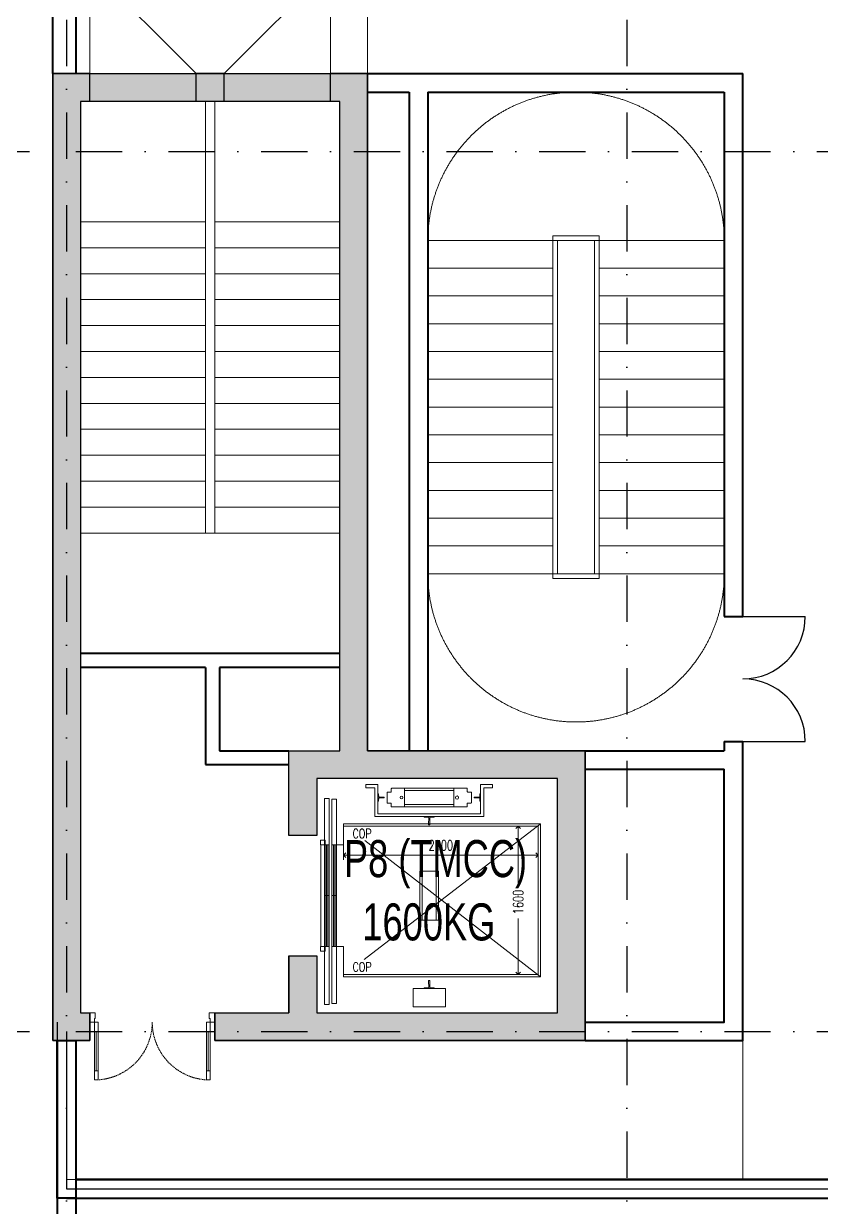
# Model space of a CAD drawing. Header units: millimetres. Extents: x -1534340 to 1713810, y -1348191 to 1114081.
# Drawn here: x 1549019 to 1557630, y -326452 to -313673 of the extents above; entities that cross this region are included whole.
import ezdxf
from ezdxf.enums import TextEntityAlignment as Align

# ---------------------------------------------------------------- set-up
doc = ezdxf.new("R2010")
doc.units = ezdxf.units.MM
doc.header["$LTSCALE"] = 100
doc.header["$PDMODE"] = 32
doc.header["$PDSIZE"] = 2.5
for name, pattern in [('DASHED2', [0.375, 0.25, -0.125]), ('xref.asix of  podium$0$xref.asix of  podium$0$DASHDOT', [1, 0.5, -0.25, 0, -0.25]), ('xref.asix of  podium$0$xref.asix of  podium$0$Xref_ST_MBDV Cot vach 30.7.2022$0$ACAD_ISO02W100', [15, 12, -3]), ('Xref_ST_MBDV Cot vach 30.7.2022$0$HIDDEN2', [0.1875, 0.125, -0.0625])]:
    doc.linetypes.add(name, pattern=pattern)
for name, color, linetype in [('A-CORE-OTLN', 2, 'Continuous'), ('A-GLAZ', 135, 'Continuous'), ('ccu12-Manh', 8, 'Continuous'), ('KT-Text', 7, 'Continuous'), ('xref.asix of  podium$0$xref.asix of  podium$0$KC2-DIM', 251, 'Continuous'), ('xref.asix of  podium$0$xref.asix of  podium$0$KT-Kich thuoc', 9, 'Continuous'), ('xref.asix of  podium$0$xref.asix of  podium$0$KT-Luoi truc South Tower', 8, 'xref.asix of  podium$0$xref.asix of  podium$0$DASHDOT'), ('xref.asix of  podium$0$xref.asix of  podium$0$KT-Net cot vach', 6, 'Continuous')]:
    doc.layers.add(name, color=color, linetype=linetype)
for name, color, linetype, lineweight in [('A-DOOR', 1, 'Continuous', 9), ('D-building block', 8, 'Continuous', 13), ('KT-Net cat', 1, 'Continuous', 40), ('KT-Net cua', 87, 'Continuous', 9), ('KT-Net thay', 7, 'Continuous', 15), ('TNG hungdh1', 3, 'Continuous', 13), ('xref.asix of  podium$0$xref.asix of  podium$0$Xref_ST_MBDV Cot vach 30.7.2022$0$KT-Noi that', 36, 'Continuous', 9)]:
    doc.layers.add(name, color=color, linetype=linetype, lineweight=lineweight)
doc.styles.add('xref.asix of  podium$0$xref.asix of  podium$0$Xref_ST_MBDV Cot vach 30.7.2022$0$ROMANS', font='ROMANS.SHX')
doc.styles.add('xref.asix of  podium$0$xref.asix of  podium$0$Xref_ST_MBDV Cot vach 30.7.2022$0$xref.N.Cot vach tang N2$0$DIM', font='vnsimli.shx', dxfattribs={"width": 0.7})
doc.styles.add('Xref_ST_MBDV Cot vach 30.7.2022$0$Arial', font='arial.ttf', dxfattribs={"width": 0.7})
doc.dimstyles.new('xref.asix of  podium$0$xref.asix of  podium$0$Xref_ST_MBDV Cot vach 30.7.2022$0$xref.N.Cot vach tang N2$0$CCU 1-100 A1', dxfattribs={"dimscale": 100, "dimtxt": 2.2, "dimasz": 1, "dimexe": 1, "dimexo": 0, "dimgap": 1, "dimtad": 1, "dimdec": 0, "dimdsep": 46, "dimtxsty": 'xref.asix of  podium$0$xref.asix of  podium$0$Xref_ST_MBDV Cot vach 30.7.2022$0$xref.N.Cot vach tang N2$0$DIM', "dimblk1": 'xref.asix of  podium$0$xref.asix of  podium$0$Xref_ST_MBDV Cot vach 30.7.2022$0$xref.N.Cot vach tang N2$0$_ARCHTICK', "dimblk2": 'xref.asix of  podium$0$xref.asix of  podium$0$Xref_ST_MBDV Cot vach 30.7.2022$0$xref.N.Cot vach tang N2$0$_ARCHTICK', "dimsah": 1, "dimcen": 0, "dimdle": 1, "dimclrd": 256, "dimclre": 256, "dimclrt": 31, "dimadec": 0, "dimazin": 0, "dimtfac": 1, "dimtdec": 0, "dimtix": 1, "dimtmove": 2, "dimatfit": 3, "dimldrblk": 'xref.asix of  podium$0$xref.asix of  podium$0$Xref_ST_MBDV Cot vach 30.7.2022$0$xref.N.Cot vach tang N2$0$_ARCHTICK', "dimfxl": 8, "dimtolj": 1, "dimarcsym": 0})

# ---------------------------------------------------------------- blocks, each defined once
blk = doc.blocks.new('xref.asix of  podium$0$xref.asix of  podium$0$MBCot-PN-flat-22')
at = {"layer": 'xref.asix of  podium$0$xref.asix of  podium$0$KT-Net cot vach'}
h = blk.add_hatch(dxfattribs=at)
h.set_pattern_fill('1BETONG2-BOP', color=250, scale=30, style=0, pattern_type=2)
h.set_pattern_definition([(49.99999999999999, (179476.667029066, -29085.68689000432), (215.178054780226, -18.82564049477853), [22.5, -247.5]), (355, (179476.667029066, -29085.68689000432), (-41.6254000839, 225.6576401100035), [18, -198]), (100.4514, (179494.598533066, -29087.25569200434), (173.5528145142065, 206.8318626182861), [19.122057, -210.3426336]), (46.18420000000001, (179476.667029066, -29025.68689000432), (320.1723145876933, -49.65570429870542), [33.75, -371.25]), (96.6356, (179503.3480525669, -29029.82488210429), (280.398811664611, 292.2353612701325), [28.6830864, -315.5139]), (351.1842, (179476.667029066, -29025.68689000432), (280.3985835400882, 292.2355802775974), [27, -297]), (21, (179506.667029066, -29040.68689000432), (179.0721156355385, -120.7856671996016), [22.5, -247.5]), (226, (179506.667029066, -29040.68689000432), (201.5646367418057, -109.6619427481773), [17.99999999999991, -197.9999999999993]), (71.4514, (179521.5896989666, -29050.75237180432), (252.066788574447, 96.75914901298572), [19.122057, -210.3426336]), (67.5, (179476.667029066, -29085.68689000432), (-46.77485499136161, 88.31233855207942), [0, -195.6, 0, -201, 0, -198.75]), (4.500000000000012, (179476.667029066, -29085.68689000432), (85.00527716362008, 114.0309565615238), [0, -114.6, 0, -191.1, 0, -75.75]), (327.5, (179409.7670290675, -29085.68689000432), (160.1467308517227, -6.766461520313927), [0, -75, 0, -234, 0, -310.5]), (317.5, (179379.7670290675, -29085.68689000432), (174.9558508027159, 30.03149469969532), [0, -97.5, 0, -155.4, 0, -220.5]), (315, (179476.667029066, -29085.68689000432), (90.15611460128481, 90.15611460128481), []), (315, (179476.667029066, -29048.93689000432), (90.15611460128481, 90.15611460128481), [])])
h.paths.add_polyline_path([(95636.8046443183, -21546.61661195732), (95636.8046443183, -24676.61661195732), (91636.8046443183, -24676.61661195732), (91636.8046443183, -24376.61661195732), (92436.8046443183, -24376.61661195732), (92436.8046443183, -23761.61661195732), (92736.8046443183, -23761.61661195732), (92736.8046443183, -24376.61661195732), (95336.8046443183, -24376.61661195732), (95336.8046443183, -21846.61661195732), (92736.8046443183, -21846.61661195732), (92736.8046443183, -22461.61661195732), (92436.8046443183, -22461.61661195732), (92436.8046443183, -21546.61661195732), (92986.8046443183, -21546.61661195732), (92986.8046443183, -14536.61661195743), (90186.8046443183, -14536.61661195743), (90186.8046443183, -24376.6166119572), (90286.8046443183, -24376.6166119572), (90286.8046443183, -24676.6166119572), (89886.8046443183, -24676.6166119572), (89886.8046443183, -14236.61661195743), (93286.8046443183, -14236.61661195743), (93286.8046443183, -21546.61661195732)])
for p, q in [((92436.8046443183, -23761.61661195732), (92436.8046443183, -24376.61661195732)), ((92736.8046443183, -23761.61661195732), (92736.8046443183, -24376.61661195732)), ((90286.8046443183, -24676.6166119572), (90286.8046443183, -24376.6166119572)), ((91636.8046443183, -24376.61661195732), (92436.8046443183, -24376.61661195732)), ((91636.8046443183, -24676.6166119572), (91636.8046443183, -24376.6166119572)), ((91636.8046443183, -24676.61661195732), (95636.8046443183, -24676.61661195732))]:
    blk.add_line(p, q, dxfattribs=at)
blk.add_lwpolyline([(95636.8046443183, -21546.61661195732), (95636.8046443183, -24676.61661195732), (91636.8046443183, -24676.61661195732), (91636.8046443183, -24376.61661195732), (92436.8046443183, -24376.61661195732), (92436.8046443183, -23761.61661195732), (92736.8046443183, -23761.61661195732), (92736.8046443183, -24376.61661195732), (95336.8046443183, -24376.61661195732), (95336.8046443183, -21846.61661195732), (92736.8046443183, -21846.61661195732), (92736.8046443183, -22461.61661195732), (92436.8046443183, -22461.61661195732), (92436.8046443183, -21546.61661195732), (92986.8046443183, -21546.61661195732), (92986.8046443183, -14536.61661195743), (90186.8046443183, -14536.61661195743), (90186.8046443183, -24376.6166119572), (90286.8046443183, -24376.6166119572), (90286.8046443183, -24676.6166119572), (89886.8046443183, -24676.6166119572), (89886.8046443183, -14236.61661195743), (93286.8046443183, -14236.61661195743), (93286.8046443183, -21546.61661195732), (95636.8046443183, -21546.61661195732)], dxfattribs=at)
blk = doc.blocks.new('xref.asix of  podium$0$xref.asix of  podium$0$Asix South Tower')
at = {"layer": 'xref.asix of  podium$0$xref.asix of  podium$0$KT-Luoi truc South Tower', "ltscale": 10}
for p, q in [((-16523.04987985641, 33491.90586446482), (-16523.04987985641, -4459.122004229692)), ((-10473.04987985641, 33491.90586446482), (-10473.04987985641, -4459.122004229692)), ((-49426.19052042812, 27070.41457926983), (10118.78413107991, 27070.41464694601)), ((-49426.19052041136, 17570.41457927041), (10118.7841310706, 17570.41464694636))]:
    blk.add_line(p, q, dxfattribs=at)
blk = doc.blocks.new('xref.asix of  podium$0$xref.asix of  podium$0$Xref_ST_MBDV Cot vach 30.7.2022$0$xref.N.Cot vach tang N2$0$_Open90')
at = {"color": 0, "linetype": 'ByBlock', "lineweight": -2}
for p, q in [((0, 0), (-1, 0)), ((-0.5, 0.5), (0, 0)), ((0, 0), (-0.5, -0.5))]:
    blk.add_line(p, q, dxfattribs=at)
blk = doc.blocks.new('*D2762')
at = {"layer": 'Defpoints', "color": 0, "transparency": 16777216}
for p in [(-424.1796271887581, -514.9999999999402), (-353.063796673334, -514.9999999999402, -3.230249313876472e-06), (-353.0637966733485, -2114.999998141949, -3.229479425215231e-06)]:
    blk.add_point(p, dxfattribs=at)
at = {"layer": 'xref.asix of  podium$0$xref.asix of  podium$0$Xref_ST_MBDV Cot vach 30.7.2022$0$KT-Noi that', "color": 5, "transparency": 16777216}
for p, q in [((-353.063796673334, -514.9999999999402), (-474.1796271887581, -514.9999999999402)), ((-424.1796271887581, -564.9999999999402), (-424.1796271887579, -1154.999998141892)), ((-424.1796271887578, -2064.999998141949), (-424.1796271887579, -1511.666664808559)), ((-353.0637966733485, -2114.999998141949), (-474.1796271887578, -2114.999998141949))]:
    blk.add_line(p, q, dxfattribs=at)
at = {"layer": 'xref.asix of  podium$0$xref.asix of  podium$0$Xref_ST_MBDV Cot vach 30.7.2022$0$KT-Noi that', "color": 5, "transparency": 16777216, "xscale": 50, "yscale": 50, "zscale": 50}
for p, rotation in [((-424.1796271887581, -514.9999999999402), 90), ((-424.1796271887578, -2114.999998141949), 270)]:
    blk.add_blockref('xref.asix of  podium$0$xref.asix of  podium$0$Xref_ST_MBDV Cot vach 30.7.2022$0$xref.N.Cot vach tang N2$0$_Open90', p, dxfattribs=dict(at, rotation=rotation))
at = {"layer": 'xref.asix of  podium$0$xref.asix of  podium$0$Xref_ST_MBDV Cot vach 30.7.2022$0$KT-Noi that', "color": 5, "transparency": 16777216, "insert": (-424.1796271883068, -1333.333331475225), "char_height": 110, "attachment_point": 5, "rotation": 90, "style": 'xref.asix of  podium$0$xref.asix of  podium$0$Xref_ST_MBDV Cot vach 30.7.2022$0$xref.N.Cot vach tang N2$0$DIM'}
blk.add_mtext('\\A1;1600', dxfattribs=at)
blk = doc.blocks.new('xref.asix of  podium$0$xref.asix of  podium$0$Xref_ST_MBDV Cot vach 30.7.2022$0$xref.N.Cot vach tang N2$0$_ARCHTICK')
at = {"color": 0, "linetype": 'ByBlock', "const_width": 0.15}
blk.add_lwpolyline([(-0.5, -0.5), (0.5, 0.5)], dxfattribs=at)
blk = doc.blocks.new('*D2763')
at = {"layer": 'Defpoints', "color": 0, "transparency": 16777216}
for p in [(-2310.000006262693, -614.99999999994), (-210.0000062626932, -614.99999999994), (-2310.000006262693, -826.7299089782482)]:
    blk.add_point(p, dxfattribs=at)
at = {"layer": 'xref.asix of  podium$0$xref.asix of  podium$0$Xref_ST_MBDV Cot vach 30.7.2022$0$KT-Noi that', "color": 5, "transparency": 16777216}
for p, q in [((-2310.000006262693, -614.99999999994), (-2310.000006262693, -876.7299089782482)), ((-210.0000062626932, -614.99999999994), (-210.0000062626932, -876.7299089782482)), ((-260.0000062626932, -826.7299089782482), (-2260.000006262693, -826.7299089782482))]:
    blk.add_line(p, q, dxfattribs=at)
at = {"layer": 'xref.asix of  podium$0$xref.asix of  podium$0$Xref_ST_MBDV Cot vach 30.7.2022$0$KT-Noi that', "color": 5, "transparency": 16777216, "xscale": 50, "yscale": 50, "zscale": 50, "rotation": 180}
blk.add_blockref('xref.asix of  podium$0$xref.asix of  podium$0$Xref_ST_MBDV Cot vach 30.7.2022$0$xref.N.Cot vach tang N2$0$_Open90', (-2310.000006262693, -826.7299089782482), dxfattribs=at)
at = {"layer": 'xref.asix of  podium$0$xref.asix of  podium$0$Xref_ST_MBDV Cot vach 30.7.2022$0$KT-Noi that', "color": 5, "transparency": 16777216, "xscale": 50, "yscale": 50, "zscale": 50}
blk.add_blockref('xref.asix of  podium$0$xref.asix of  podium$0$Xref_ST_MBDV Cot vach 30.7.2022$0$xref.N.Cot vach tang N2$0$_Open90', (-210.0000062626932, -826.7299089782482), dxfattribs=at)
at = {"layer": 'xref.asix of  podium$0$xref.asix of  podium$0$Xref_ST_MBDV Cot vach 30.7.2022$0$KT-Noi that', "color": 5, "transparency": 16777216, "insert": (-1260.000006262693, -721.7299089782482), "char_height": 110, "attachment_point": 5, "style": 'xref.asix of  podium$0$xref.asix of  podium$0$Xref_ST_MBDV Cot vach 30.7.2022$0$xref.N.Cot vach tang N2$0$DIM'}
blk.add_mtext('\\A1;2100', dxfattribs=at)
blk = doc.blocks.new('NHÀ TRE T1')
at = {"layer": 'A-CORE-OTLN'}
for p, q in [((17499.99998971447, 10140.00000047649, 7.051762948703224e-06), (17499.99998971447, 10440.00000047649, 7.051762948703224e-06)), ((18649.99998971447, 10140.00000047649, 7.051762948703224e-06), (18649.99998971447, 10440.00000047649, 7.051762948703224e-06)), ((18949.99998971447, 10140.00000047649, 7.051762948703224e-06), (18949.99998971447, 10440.00000047649, 7.051762948703224e-06)), ((20099.99998971447, 10140.00000047649, 7.051762948703224e-06), (20099.99998971447, 10440.00000047649, 7.051762948703224e-06)), ((17399.99998971447, 4029.999995104852, 7.051762948703224e-06), (17399.99998971447, 300.0000004767207, 7.051762948703224e-06)), ((22849.99998971447, 3130.000000476604, 7.051762948703224e-06), (20950.11408163607, 3130.000000476604, 7.051762948703224e-06)), ((22849.99998971447, 3130.000000476604, 7.051762948703224e-06), (22849.99998971447, 4.766043275594711e-07, 7.051762948703224e-06)), ((17399.99998971447, 300.0000004767207, 7.051762948703224e-06), (17499.99998971447, 300.0000004767207, 7.051762948703224e-06)), ((17499.99998971447, 300.0000004768372, 7.051762948703224e-06), (17499.99998971447, 4.767207428812981e-07, 7.051762948703224e-06)), ((18849.99998971447, 300.0000004767207, 7.051762948703224e-06), (19649.99998971447, 300.0000004767207, 7.051762948703224e-06)), ((18849.99998971447, 300.0000004767207, 7.051762948703224e-06), (18849.99998971447, 4.767207428812981e-07, 7.051762948703224e-06))]:
    blk.add_line(p, q, dxfattribs=at)
for points, elevation in [([(17499.99998971447, 10440.00000047649), (17099.99998971447, 10440.00000047649), (17099.99998971447, 4.767207428812981e-07), (17499.99998971447, 4.767207428812981e-07)], 7.051762948703224e-06), ([(18949.99998971447, 10440.00000047649), (18649.99998971447, 10440.00000047649)], 7.051762948703224e-06), ([(18849.99998971447, 4.767207428812981e-07), (22849.99998971447, 4.766043275594711e-07), (22849.99998971447, 3130.000000476604), (20499.99998971447, 3130.000000476604), (20499.99998971447, 10440.00000047649), (20099.99998971447, 10440.00000047649)], 7.051762948703224e-06), ([(17499.99998971447, 10140.00000047649), (17399.99998971447, 10140.00000047649), (17399.99998971447, 4179.999995104503)], 7.051762948703224e-06), ([(18949.99998971447, 10140.00000047649), (18649.99998971447, 10140.00000047649)], 7.051762948703224e-06), ([(20199.99998971447, 4179.999995104503), (20199.99998971447, 10140.00000047649), (20099.99998971447, 10140.00000047649)], 7.051762948703224e-06), ([(24550.11408163607, 4580.000000476604), (25225.11408163607, 4580.000000476604)], 7.051762948703224e-06), ([(20199.99998971447, 3130.000000476604), (20199.99998971447, 4029.999995104852)], 7.051762948703224e-06), ([(24550.11408163607, 3230.000000476604), (25225.11408163607, 3230.000000476604)], 7.051762948703224e-06), ([(20199.99998971447, 2830.000000476604), (19949.99998971447, 2830.000000476604), (19949.99998971447, 2215.000000476604), (19649.99998971447, 2215.000000476604), (19649.99998971447, 3129.99999510427), (20199.99997623451, 3130.000000476604)], 7.051762948703224e-06), ([(19949.99998971447, 300.0000004767207), (22549.99998971447, 300.0000004766043), (22549.99998971447, 2830.000000476604), (20199.99998971447, 2830.000000476604)], 7.051762948703224e-06), ([(19649.99998971447, 300.0000004766043), (19649.99998971447, 915.0000004766043), (19949.99998971447, 915.0000004766043), (19949.99998971447, 300.0000004766043)], 7.066461526558056e-06)]:
    blk.add_lwpolyline(points, dxfattribs=dict(at, elevation=elevation))
for centre, start, end in [((24550.11408163607, 4580.000000476604, 7.051762948703224e-06), 270, 0), ((24550.11408163607, 3230.000000476604, 7.051762948703224e-06), 0, 90)]:
    blk.add_arc(centre, 675, start, end, dxfattribs=at)
at = {"layer": 'D-building block'}
blk.add_line((20499.99998971447, 10440.00000047649, 7.051762948703224e-06), (20499.99998971447, 12600.00078354101, 7.051762948703224e-06), dxfattribs=at)
at = {"layer": 'D-building block', "linetype": 'DASHED2', "ltscale": 1000}
for centre, start, end in [((22750.11408163607, 8640.000000476488, 7.051762948703224e-06), 0, 180), ((22750.11408163607, 5040.000000476488, 7.051762948703224e-06), 180, 0)]:
    blk.add_arc(centre, 1600, start, end, dxfattribs=at)
at = {"layer": 'KT-Net cat'}
for p, q in [((20499.99998971447, 10440.00000047649, 7.051762948703224e-06), (24550.11408163607, 10440.00000047649, 7.051762948703224e-06)), ((20199.99998399429, 4179.999995104503, 7.052129215053806e-06), (17399.99998971447, 4179.999995104503, 7.052129215053806e-06)), ((18749.99998399615, 4029.999995104852, 7.052129215053806e-06), (17399.99998971447, 4029.999995104852, 7.052129215053806e-06)), ((18749.99998399615, 4029.999995104736, 7.052129215053806e-06), (18749.99998399615, 2979.999995105201, 7.052129215053806e-06)), ((20199.99998399429, 4029.999995104852, 7.052129215053806e-06), (18899.99998399615, 4029.999995104852, 7.052129215053806e-06)), ((18899.99998399615, 4029.999995104852, 7.052129215053806e-06), (18899.99998399615, 3129.999995104736, 7.052129215053806e-06)), ((18899.99998399615, 3129.999995104736, 7.052129215053806e-06), (19649.99998399429, 3129.99999510427, 7.052129215053806e-06)), ((18749.99998399615, 2979.999995105201, 7.052129215053806e-06), (19649.99998399429, 2979.999995104619, 7.052129215053806e-06))]:
    blk.add_line(p, q, dxfattribs=at)
for points, elevation in [([(17099.99998971447, 10440.00000047649), (17099.99998971447, 12600.00078354101), (17349.99998971447, 12600.00078354101), (17349.99998971447, 10440.00000047649)], 7.051762948703224e-06), ([(24550.11408163607, 4580.000000476604), (24550.11408163607, 10440.00000047649)], 7.051762948703224e-06), ([(20499.99998971447, 10240.00000047649), (20950.11408163607, 10240.00000047649)], 7.051762948703224e-06), ([(20950.11408163607, 10240.00000047649), (20950.11408163607, 3130.000000476604)], 7.051762948703224e-06), ([(21150.11408163607, 10240.00000047649), (21150.11408163607, 3130.000000476604)], 7.051762948703224e-06), ([(21150.11408163607, 10240.00000047649), (24350.11408163607, 10240.00000047649)], 7.051762948703224e-06), ([(24350.11408163607, 10240.00000047649), (24350.11408163607, 4580.000000476604)], 7.051762948703224e-06), ([(24350.11408163607, 4580.000000476604), (24550.11408163607, 4580.000000476604)], 7.051762948703224e-06), ([(22849.99998971447, 4.766043275594711e-07), (24550.11408163607, 4.766043275594711e-07), (24550.11408163607, 3230.000000476604)], 7.051762948703224e-06), ([(24350.11408163607, 3230.000000476604), (24350.11408163607, 3130.000000476604)], 7.051762948703224e-06), ([(24350.11408163607, 3230.000000476604), (24550.11408163607, 3230.000000476604)], 7.051762948703224e-06), ([(22849.99998971447, 3130.000000476604), (24350.11408163607, 3130.000000476604)], 7.051762948703224e-06), ([(22849.99998971447, 2930.000000476604), (24350.11408163607, 2930.000000476604)], 7.051762948703224e-06), ([(22849.99998971447, 200.0000004766043), (24350.11408163607, 200.0000004766043), (24350.11408163607, 2930.000000476604)], 7.051762948703224e-06), ([(17350.00000020117, -1699.999999386724), (17150.00000020117, -1699.999999386724), (17150.00000020117, -0.1592013780027628), (17350.00000020117, -0.1592013780027628), (17350.00000020117, -1499.999999386724)], 7.037064370848392e-06), ([(17350.00000020117, -1699.999999386724), (32064.17336664908, -1699.999999386724), (32064.17336664908, -1499.999999386724), (17350.00000020117, -1499.999999386724)], 7.037064370848392e-06)]:
    blk.add_lwpolyline(points, dxfattribs=dict(at, elevation=elevation))
at = {"layer": 'KT-Net cua', "elevation": 7.051762948703224e-06}
for points in [[(17499.99998971447, 10440.00000047649), (17499.99998971447, 11590.00000047649), (18649.99998971447, 10440.00000047649)], [(20099.99998971447, 10440.00000047649), (20099.99998971447, 11590.00000047649), (18949.99998971447, 10440.00000047649)]]:
    blk.add_lwpolyline(points, dxfattribs=at)
at = {"layer": 'KT-Net thay'}
for p, q in [((18749.99998971447, 8839.99999510462, 7.052129214938819e-06), (17399.99998405017, 8839.999995104736, 7.052129214831762e-06)), ((20199.99998404458, 8839.999995104503, 7.052129215053806e-06), (18849.99998971447, 8839.99999510462, 7.052129214946749e-06)), ((18749.99998971447, 8559.999995100428, 7.145998843663622e-06), (17399.99998388439, 8559.999995097169, 7.145998834242586e-06)), ((20199.99998397008, 8559.999995104037, 7.145998853782512e-06), (18849.99998971447, 8559.999995100778, 7.145998844361476e-06)), ((18749.99998971447, 8279.999995100428, 7.145998843663622e-06), (17399.99998388439, 8279.999995097169, 7.145998834242586e-06)), ((20199.99998397008, 8279.999995104037, 7.145998853782512e-06), (18849.99998971447, 8279.999995100778, 7.145998844361476e-06)), ((18749.99998971447, 7999.999995100428, 7.145998843663622e-06), (17399.99998388439, 7999.999995097169, 7.145998834242586e-06)), ((20199.99998397008, 7999.999995104037, 7.145998853782512e-06), (18849.99998971447, 7999.999995100778, 7.145998844361476e-06)), ((18749.99998971447, 7719.999995100428, 7.145998843663622e-06), (17399.99998388439, 7719.999995097169, 7.145998834242586e-06)), ((20199.99998397008, 7719.999995104037, 7.145998853782512e-06), (18849.99998971447, 7719.999995100778, 7.145998844361476e-06)), ((18749.99998971447, 7439.999995100428, 7.145998843663622e-06), (17399.99998388439, 7439.999995097169, 7.145998834242586e-06)), ((20199.99998397008, 7439.999995104037, 7.145998853782512e-06), (18849.99998971447, 7439.999995100778, 7.145998844361476e-06)), ((18749.99998971447, 7159.999995100428, 7.145998843663622e-06), (17399.99998388439, 7159.999995097169, 7.145998834242586e-06)), ((20199.99998397008, 7159.999995104037, 7.145998853782512e-06), (18849.99998971447, 7159.999995100778, 7.145998844361476e-06)), ((18749.99998971447, 6879.999995100428, 7.145998843663622e-06), (17399.99998388439, 6879.999995097169, 7.145998834242586e-06)), ((20199.99998397008, 6879.999995104037, 7.145998853782512e-06), (18849.99998971447, 6879.999995100778, 7.145998844361476e-06)), ((18749.99998971447, 6599.999995100428, 7.145998843663622e-06), (17399.99998388439, 6599.999995097169, 7.145998834242586e-06)), ((20199.99998397008, 6599.999995104037, 7.145998853782512e-06), (18849.99998971447, 6599.999995100778, 7.145998844361476e-06)), ((18749.99998971447, 6319.999995100428, 7.145998843663622e-06), (17399.99998388439, 6319.999995097169, 7.145998834242586e-06)), ((20199.99998397008, 6319.999995104037, 7.145998853782512e-06), (18849.99998971447, 6319.999995100778, 7.145998844361476e-06)), ((18749.99998971447, 6039.999995100428, 7.145998843663622e-06), (17399.99998388439, 6039.999995097169, 7.145998834242586e-06)), ((20199.99998397008, 6039.999995104037, 7.145998853782512e-06), (18849.99998971447, 6039.999995100778, 7.145998844361476e-06)), ((18749.99998971447, 5759.999995100428, 7.145998843663622e-06), (17399.99998388439, 5759.999995097169, 7.145998834242586e-06)), ((20199.99998397008, 5759.999995104037, 7.145998853782512e-06), (18849.99998971447, 5759.999995100778, 7.145998844361476e-06)), ((20199.99998397008, 5479.999995104037, 7.145998853782512e-06), (17399.99998388439, 5479.999995097169, 7.145998834242586e-06))]:
    blk.add_line(p, q, dxfattribs=at)
at = {"layer": 'KT-Net thay', "elevation": 7.051762948703224e-06}
for points in [[(18749.99998971447, 10140.00000047649), (18749.99998971447, 5479.999995100428)], [(18849.99998971447, 10140.00000047649), (18849.99998971447, 5479.999995100778)], [(21150.11408163607, 8640.000000476488), (24350.11408163607, 8640.000000476488)], [(22550.11408163607, 8640.000000476488), (22550.11408163607, 5040.000000476488)], [(22950.11408163607, 8640.000000476488), (22950.11408163607, 5040.000000476488)], [(21150.11408163607, 8340.000000476488), (22500.11408163607, 8340.000000476488)], [(23000.11408163607, 8340.000000476488), (24350.11408163607, 8340.000000476488)], [(21150.11408163607, 8040.000000476488), (22500.11408163607, 8040.000000476488)], [(23000.11408163607, 8040.000000476488), (24350.11408163607, 8040.000000476488)], [(21150.11408163607, 7740.000000476488), (22500.11408163607, 7740.000000476488)], [(23000.11408163607, 7740.000000476488), (24350.11408163607, 7740.000000476488)], [(21150.11408163607, 7440.000000476488), (22500.11408163607, 7440.000000476488)], [(23000.11408163607, 7440.000000476488), (24350.11408163607, 7440.000000476488)], [(21150.11408163607, 7140.000000476488), (22500.11408163607, 7140.000000476488)], [(23000.11408163607, 7140.000000476488), (24350.11408163607, 7140.000000476488)], [(21150.11408163607, 6840.000000476488), (22500.11408163607, 6840.000000476488)], [(23000.11408163607, 6840.000000476488), (24350.11408163607, 6840.000000476488)], [(21150.11408163607, 6540.000000476488), (22500.11408163607, 6540.000000476488)], [(23000.11408163607, 6540.000000476488), (24350.11408163607, 6540.000000476488)], [(21150.11408163607, 6240.000000476488), (22500.11408163607, 6240.000000476488)], [(23000.11408163607, 6240.000000476488), (24350.11408163607, 6240.000000476488)], [(21150.11408163607, 5940.000000476488), (22500.11408163607, 5940.000000476488)], [(23000.11408163607, 5940.000000476488), (24350.11408163607, 5940.000000476488)], [(21150.11408163607, 5640.000000476488), (22500.11408163607, 5640.000000476488)], [(23000.11408163607, 5640.000000476488), (24350.11408163607, 5640.000000476488)], [(21150.11408163607, 5340.000000476488), (22500.11408163607, 5340.000000476488)], [(23000.11408163607, 5340.000000476488), (24350.11408163607, 5340.000000476488)], [(21150.11408163607, 5040.000000476488), (24350.11408163607, 5040.000000476488)]]:
    blk.add_lwpolyline(points, dxfattribs=at)
blk.add_lwpolyline([(23000.11408163607, 4990.000000476488), (23000.11408163607, 8690.000000476488), (22500.11408163607, 8690.000000476488), (22500.11408163607, 4990.000000476488)], close=True, dxfattribs=at)
at = {"layer": 'KT-Text', "extrusion": (-8.167062429397713e-08, 6.124997595946424e-10, 0.9999999999999968), "style": 'Xref_ST_MBDV Cot vach 30.7.2022$0$Arial', "width": 0.7}
blk.add_text('P8 (TMCC)', height=400, dxfattribs=at).set_placement((21232.84105951906, 1764.935121495286, 0.9351551052992942), align=Align.CENTER)
at = {"layer": 'KT-Text', "style": 'Xref_ST_MBDV Cot vach 30.7.2022$0$Arial', "width": 0.7}
blk.add_text('1600KG', height=400, dxfattribs=at).set_placement((21160.94308143668, 1081.568177999579, 7.037064370848392e-06), align=Align.CENTER)
blk = doc.blocks.new('*U2307')
for p, q in [((-1260.000000000004, 525.000000000002), (-1300.000000000004, 525.000000000002)), ((-1280.000000000004, 100.0000000000002), (-1280.000000000004, 525.000000000002)), ((-90.00000000000001, 525.0000000000018), (-50.00000000000001, 525.0000000000018)), ((-70, 100), (-70.00000000000001, 525.0000000000018)), ((-1260.000000000004, 100.0000000000002), (-1300.000000000004, 100.0000000000002)), ((-90, 100), (-50, 100))]:
    blk.add_line(p, q)
for points in [[(-1300.000000000004, 1.776356839400256e-13), (-1260.000000000004, 1.776356839400256e-13), (-1260.000000000004, 625.000000000002), (-1300.000000000004, 625.000000000002)], [(-50, 0), (-90, 0), (-90.00000000000001, 625.0000000000018), (-49.99999999999979, 625.0000000000018)], [(-1350.000000000004, -100.0000000004901), (-1290.000000000004, -100.00000000049), (-1290.000000000004, -39.99999999999982), (-1300.000000000004, -39.99999999999982), (-1300.000000000004, 1.776356839400256e-13), (-1350.000000000004, 2.060573933704296e-13)], [(0, -100.0000000004902), (-60, -100.0000000004902), (-60, -40), (-50, -40), (-50, 0), (0, 0)]]:
    blk.add_lwpolyline(points, close=True)
at = {"linetype": 'Xref_ST_MBDV Cot vach 30.7.2022$0$HIDDEN2'}
for centre, radius, start, end in [((-1300.000000001013, -1.091216006443577e-09), 625.00000000124, 7.016709298534867e-15, 89.99996073224838), ((-49.99999999983451, -2.645705876602741e-10), 625.000000000419, 90.00003926775162, 180)]:
    blk.add_arc(centre, radius, start, end, dxfattribs=at)
blk = doc.blocks.new('xref.asix of  podium$0$xref.asix of  podium$0$Xref_ST_MBDV Cot vach 30.7.2022$0$TMCC')
at = {"layer": 'xref.asix of  podium$0$xref.asix of  podium$0$Xref_ST_MBDV Cot vach 30.7.2022$0$KT-Noi that', "linetype": 'Continuous', "ltscale": 2}
for p, q in [((-1794.174414799447, -141.3920001944371, 9.413380290367837e-06), (-1794.17441479789, -110.6079990881535, 9.413380290367837e-06)), ((-978.4333909374109, -105.9999987138362, 9.413380290367837e-06), (-1789.566414798101, -105.9999990883625, 9.413380290367837e-06)), ((-1652.000006262693, -305.99999999994, 9.413380290367837e-06), (-1652.000006262693, -105.99999999994, 9.413380290367837e-06)), ((-1652.000006262693, -105.99999999994, 9.413380290367837e-06), (-1118.000006262693, -105.99999999994, 9.413380290367837e-06)), ((-1118.000006262693, -105.99999999994, 9.413380290367837e-06), (-1118.000006262693, -305.99999999994, 9.413380290367837e-06)), ((-973.8253909386403, -141.3919998197762, 9.413380290367837e-06), (-973.8253909370687, -110.6079987141766, 9.413380290367837e-06)), ((-2515.000006262693, -214.99999999994, 9.413380290367837e-06), (-2515.000006262693, -2439.99999999994, 9.413380290367837e-06)), ((-2465.000006262693, -214.99999999994, 9.413380290367837e-06), (-2515.000006262693, -214.99999999994, 9.413380290367837e-06)), ((-2465.000006262693, -2439.99999999994, 9.413380290367837e-06), (-2465.000006262693, -214.99999999994, 9.413380290367837e-06)), ((-1938.250006262693, -164.74999999994, 9.413380290367837e-06), (-1932.250006262693, -167.24999999994, 9.413380290367837e-06)), ((-1938.250006262693, -247.24999999994, 9.413380290367837e-06), (-1938.250006262693, -164.74999999994, 9.413380290367837e-06)), ((-1932.250006262693, -244.74999999994, 9.413380290367837e-06), (-1938.250006262693, -247.24999999994, 9.413380290367837e-06)), ((-1932.250006262693, -167.24999999994, 9.413380290367837e-06), (-1930.050006262696, -202.24999999994, 9.413380290367837e-06)), ((-1930.050006262696, -209.74999999994, 9.413380290367837e-06), (-1932.250006262693, -244.74999999994, 9.413380290367837e-06)), ((-1930.050006262696, -202.24999999994, 9.413380290367837e-06), (-1905.400006262687, -202.24999999994, 9.413380290367837e-06)), ((-1905.400006262687, -209.74999999994, 9.413380290367837e-06), (-1930.050006262696, -209.74999999994, 9.413380290367837e-06)), ((-1905.400006262687, -202.24999999994, 9.413380290367837e-06), (-1895.400006262687, -201.99999999994, 9.413380290367837e-06)), ((-1895.400006262687, -210.49999999994, 9.413380290367837e-06), (-1905.400006262687, -209.74999999994, 9.413380290367837e-06)), ((-1895.400006262687, -201.99999999994, 9.413380290367837e-06), (-1870.000006262693, -201.49999999994, 9.413380290367837e-06)), ((-1870.000006262693, -210.49999999994, 9.413380290367837e-06), (-1895.400006262687, -210.49999999994, 9.413380290367837e-06)), ((-1870.000006262693, -201.49999999994, 9.413380290367837e-06), (-1870.000006262693, -210.49999999994, 9.413380290367837e-06)), ((-1839.268615574998, -261.3920001944007, 9.413380290367837e-06), (-1839.268615578098, -150.6080001945247, 9.413380290367837e-06)), ((-1798.782414799367, -146.0000001943672, 9.413380290367837e-06), (-1834.66061557793, -146.0000001943672, 9.413380290367837e-06)), ((-1652.000006262693, -280.99999999994, 9.413380290367837e-06), (-1652.000006262693, -130.99999999994, 9.413380290367837e-06)), ((-1652.000006262693, -130.99999999994, 9.413380290367837e-06), (-1118.000006262693, -130.99999999994, 9.413380290367837e-06)), ((-1118.000006262693, -130.99999999994, 9.413380290367837e-06), (-1118.000006262693, -280.99999999994, 9.413380290367837e-06)), ((-933.8766155784251, -145.9999998198418, 9.413380290367837e-06), (-969.2173909385601, -145.9999998198455, 9.413380290367837e-06)), ((-929.2686155750125, -261.3919998200163, 9.413380290367837e-06), (-929.2686155780975, -150.607999820184, 9.413380290367837e-06)), ((-900.0000062626932, -210.49999999994, 9.413380290367837e-06), (-900.0000062626932, -201.49999999994, 9.413380290367837e-06)), ((-900.0000062626932, -201.49999999994, 9.413380290367837e-06), (-874.600006262699, -201.49999999994, 9.413380290367837e-06)), ((-874.600006262699, -209.99999999994, 9.413380290367837e-06), (-900.0000062626932, -210.49999999994, 9.413380290367837e-06)), ((-874.600006262699, -201.49999999994, 9.413380290367837e-06), (-864.600006262699, -202.24999999994, 9.413380290367837e-06)), ((-864.600006262699, -209.74999999994, 9.413380290367837e-06), (-874.600006262699, -209.99999999994, 9.413380290367837e-06)), ((-864.600006262699, -202.24999999994, 9.413380290367837e-06), (-839.9500062626903, -202.24999999994, 9.413380290367837e-06)), ((-839.9500062626903, -209.74999999994, 9.413380290367837e-06), (-864.600006262699, -209.74999999994, 9.413380290367837e-06)), ((-839.9500062626903, -202.24999999994, 9.413380290367837e-06), (-837.7500062626932, -167.24999999994, 9.413380290367837e-06)), ((-837.7500062626932, -244.74999999994, 9.413380290367837e-06), (-839.9500062626903, -209.74999999994, 9.413380290367837e-06)), ((-837.7500062626932, -167.24999999994, 9.413380290367837e-06), (-831.7500062626932, -164.74999999994, 9.413380290367837e-06)), ((-831.7500062626932, -247.24999999994, 9.413380290367837e-06), (-837.7500062626932, -244.74999999994, 9.413380290367837e-06)), ((-831.7500062626932, -164.74999999994, 9.413380290367837e-06), (-831.7500062626932, -247.24999999994, 9.413380290367837e-06)), ((-1798.782414796122, -266.0000001943772, 9.413380290367837e-06), (-1834.66061557502, -266.000000194379, 9.413380290367837e-06)), ((-1794.17441479789, -301.3919990888407, 9.413380290367837e-06), (-1794.174414796333, -270.6080001941682, 9.413380290367837e-06)), ((-978.433390937018, -305.9999987138381, 9.413380290367837e-06), (-1789.566414798363, -305.9999990883616, 9.413380290367837e-06)), ((-1118.000006262693, -280.99999999994, 9.413380290367837e-06), (-1652.000006262693, -280.99999999994, 9.413380290367837e-06)), ((-1118.000006262693, -305.99999999994, 9.413380290367837e-06), (-1652.000006262693, -305.99999999994, 9.413380290367837e-06)), ((-973.8253909370978, -301.3919987139034, 9.413380290367837e-06), (-973.8253909355408, -270.6079998201039, 9.413380290367837e-06)), ((-933.8766155748453, -265.9999998198546, 9.413380290367837e-06), (-969.217390935286, -265.9999998198509, 9.413380290367837e-06)), ((-185.0000062626932, -489.99999999994, 9.413380290367837e-06), (-2310.000006262693, -489.99999999994, 9.413380290367837e-06)), ((-2310.000006262693, -489.99999999994, 9.413380290367837e-06), (-2310.000006262693, -514.99999999994, 9.413380290367837e-06)), ((-1439.500006262693, -418.99999999994, 9.413380290367837e-06), (-1442.000006262693, -410.99999999994, 9.413380290367837e-06)), ((-1442.000006262693, -410.99999999994, 9.413380290367837e-06), (-1328.000006262693, -410.99999999994, 9.413380290367837e-06)), ((-1390.000006262693, -422.99999999994, 9.413380290367837e-06), (-1439.500006262693, -418.99999999994, 9.413380290367837e-06)), ((-1393.000006262693, -461.99999999994, 9.413380290367837e-06), (-1390.000006262693, -451.99999999994, 9.413380290367837e-06)), ((-1393.000006262693, -499.99999999994, 9.413380290367837e-06), (-1393.000006262693, -461.99999999994, 9.413380290367837e-06)), ((-1377.000006262693, -499.99999999994, 9.413380290367837e-06), (-1393.000006262693, -499.99999999994, 9.413380290367837e-06)), ((-1390.000006262693, -451.99999999994, 9.413380290367837e-06), (-1390.000006262693, -422.99999999994, 9.413380290367837e-06)), ((-1330.500006262693, -418.99999999994, 9.413380290367837e-06), (-1380.000006262693, -422.99999999994, 9.413380290367837e-06)), ((-1380.000006262693, -422.99999999994, 9.413380290367837e-06), (-1380.000006262693, -451.99999999994, 9.413380290367837e-06)), ((-1380.000006262693, -451.99999999994, 9.413380290367837e-06), (-1377.000006262693, -461.99999999994, 9.413380290367837e-06)), ((-1377.000006262693, -461.99999999994, 9.413380290367837e-06), (-1377.000006262693, -499.99999999994, 9.413380290367837e-06)), ((-1328.000006262693, -410.99999999994, 9.413380290367837e-06), (-1330.500006262693, -418.99999999994, 9.413380290367837e-06)), ((-185.0000062626932, -2139.99999999994, 9.413380290367837e-06), (-185.0000062626932, -489.99999999994, 9.413380290367837e-06)), ((-210.0000062626932, -514.99999999994, 9.413380290367837e-06), (-2310.000006262693, -514.99999999994, 9.413380290367837e-06)), ((-2310.000006262693, -514.99999999994, 9.413380290367837e-06), (-2310.000006262693, -714.99999999994, 9.413380290367837e-06)), ((-210.0000062626932, -2114.99999999994, 9.413380290367837e-06), (-210.0000062626932, -514.99999999994, 9.413380290367837e-06)), ((-2510.000008398798, -664.99999999994, 9.413380290367837e-06), (-2560.000008398798, -664.99999999994, 9.413380290367837e-06)), ((-2560.000008398798, -664.99999999994, 9.413380290367837e-06), (-2560.000008398798, -714.99999999994, 9.413380290367837e-06)), ((-2560.000008398798, -714.99999999994, 9.413380290367837e-06), (-2510.000008398798, -714.99999999994, 9.413380290367837e-06)), ((-2555.000006262693, -1814.99999999994, 9.413380290367837e-06), (-2555.000006262693, -714.99999999994, 9.413380290367837e-06)), ((-2510.000008398798, -714.99999999994, 9.413380290367837e-06), (-2510.000008398798, -664.99999999994, 9.413380290367837e-06)), ((-2310.000006262693, -714.99999999994, 9.413380290367837e-06), (-2385.000006262693, -714.99999999994, 9.413380290367837e-06)), ((-1485.000006262693, -999.99999999994, 9.413380290367837e-06), (-1285.000006262693, -999.99999999994, 9.413380290367837e-06)), ((-1485.000006262693, -1529.99999999994, 9.413380290367837e-06), (-1485.000006262693, -999.99999999994, 9.413380290367837e-06)), ((-1460.000006262693, -999.99999999994, 9.413380290367837e-06), (-1310.000006262693, -999.99999999994, 9.413380290367837e-06)), ((-1460.000006262693, -1529.99999999994, 9.413380290367837e-06), (-1460.000006262693, -999.99999999994, 9.413380290367837e-06)), ((-1310.000006262693, -999.99999999994, 9.413380290367837e-06), (-1310.000006262693, -1529.99999999994, 9.413380290367837e-06)), ((-1285.000006262693, -999.99999999994, 9.413380290367837e-06), (-1285.000006262693, -1529.99999999994, 9.413380290367837e-06)), ((-1285.000006262693, -1529.99999999994, 9.413380290367837e-06), (-1485.000006262693, -1529.99999999994, 9.413380290367837e-06)), ((-1310.000006262693, -1529.99999999994, 9.413380290367837e-06), (-1460.000006262693, -1529.99999999994, 9.413380290367837e-06)), ((-2560.000008398798, -1864.99999999994, 9.413380290367837e-06), (-2560.000008398798, -1814.99999999994, 9.413380290367837e-06)), ((-2560.000008398798, -1814.99999999994, 9.413380290367837e-06), (-2510.000008398798, -1814.99999999994, 9.413380290367837e-06)), ((-2510.000008398798, -1864.99999999994, 9.413380290367837e-06), (-2560.000008398798, -1864.99999999994, 9.413380290367837e-06)), ((-2510.000008398798, -1814.99999999994, 9.413380290367837e-06), (-2510.000008398798, -1864.99999999994, 9.413380290367837e-06)), ((-2385.000006262693, -1814.99999999994, 9.413380290367837e-06), (-2310.000006262693, -1814.99999999994, 9.413380290367837e-06)), ((-2310.000006262693, -1814.99999999994, 9.413380290367837e-06), (-2310.000006262693, -2114.99999999994, 9.413380290367837e-06)), ((-2310.000006262693, -2114.99999999994, 9.413380290367837e-06), (-210.0000062626932, -2114.99999999994, 9.413380290367837e-06)), ((-2310.000006262693, -2114.99999999994, 9.413380290367837e-06), (-2310.000006262693, -2139.99999999994, 9.413380290367837e-06)), ((-2310.000006262693, -2139.99999999994, 9.413380290367837e-06), (-185.0000062626932, -2139.99999999994, 9.413380290367837e-06)), ((-1442.000006262693, -2268.99999999994, 9.413380290367837e-06), (-1439.500006262693, -2260.99999999994, 9.413380290367837e-06)), ((-1328.000006262693, -2268.99999999994, 9.413380290367837e-06), (-1442.000006262693, -2268.99999999994, 9.413380290367837e-06)), ((-1439.500006262693, -2260.99999999994, 9.413380290367837e-06), (-1390.000006262693, -2256.99999999994, 9.413380290367837e-06)), ((-1393.000006262693, -2217.99999999994, 9.413380290367837e-06), (-1393.000006262693, -2179.99999999994, 9.413380290367837e-06)), ((-1393.000006262693, -2179.99999999994, 9.413380290367837e-06), (-1377.000006262693, -2179.99999999994, 9.413380290367837e-06)), ((-1390.000006262693, -2227.99999999994, 9.413380290367837e-06), (-1393.000006262693, -2217.99999999994, 9.413380290367837e-06)), ((-1390.000006262693, -2256.99999999994, 9.413380290367837e-06), (-1390.000006262693, -2227.99999999994, 9.413380290367837e-06)), ((-1377.000006262693, -2217.99999999994, 9.413380290367837e-06), (-1380.000006262693, -2227.99999999994, 9.413380290367837e-06)), ((-1380.000006262693, -2227.99999999994, 9.413380290367837e-06), (-1380.000006262693, -2256.99999999994, 9.413380290367837e-06)), ((-1380.000006262693, -2256.99999999994, 9.413380290367837e-06), (-1330.500006262693, -2260.99999999994, 9.413380290367837e-06)), ((-1377.000006262693, -2179.99999999994, 9.413380290367837e-06), (-1377.000006262693, -2217.99999999994, 9.413380290367837e-06)), ((-1330.500006262693, -2260.99999999994, 9.413380290367837e-06), (-1328.000006262693, -2268.99999999994, 9.413380290367837e-06)), ((-2515.000006262693, -2439.99999999994, 9.413380290367837e-06), (-2465.000006262693, -2439.99999999994, 9.413380290367837e-06))]:
    blk.add_line(p, q, dxfattribs=at)
at = {"layer": 'xref.asix of  podium$0$xref.asix of  podium$0$Xref_ST_MBDV Cot vach 30.7.2022$0$KT-Noi that', "linetype": 'xref.asix of  podium$0$xref.asix of  podium$0$Xref_ST_MBDV Cot vach 30.7.2022$0$ACAD_ISO02W100', "ltscale": 2}
for p, q in [((-185.0000062626932, -489.99999999994, 9.413380290367837e-06), (-2310.000006262693, -2127.49999999994, 9.413380290367837e-06)), ((-185.0000062626932, -2139.99999999994, 9.413380290367837e-06), (-2310.000006262693, -489.99999999994, 9.413380290367837e-06))]:
    blk.add_line(p, q, dxfattribs=at)
at = {"layer": 'xref.asix of  podium$0$xref.asix of  podium$0$Xref_ST_MBDV Cot vach 30.7.2022$0$KT-Noi that', "linetype": 'Continuous', "ltscale": 2, "elevation": 9.413380290367837e-06}
for points in [[(-1385.000006262693, -410.99999999994), (-796.7500062626932, -410.99999999994), (-796.7500062626932, -99.99999999993997), (-701.7500062626932, -99.99999999993997), (-701.7500062626932, -64.99999999993997), (-831.7500062626932, -64.99999999993997), (-831.7500062626932, -380.99999999994), (-1385.000006262693, -380.99999999994), (-1938.250006262693, -380.99999999994), (-1938.250006262693, -64.99999999993997), (-2068.250006262693, -64.99999999993997), (-2068.250006262693, -99.99999999993997), (-1973.250006262693, -99.99999999993997), (-1973.250006262693, -410.99999999994), (-1385.000006262693, -410.99999999994)], [(-2385.000006262693, -2429.99999999994), (-2385.000006262693, -224.99999999994), (-2435.000006262693, -224.99999999994), (-2435.000006262693, -2429.99999999994)], [(-2510.000008398798, -714.99999999994), (-2465.000006262693, -714.99999999994), (-2465.000006262693, -1264.99999999994), (-2510.000008398798, -1264.99999999994)], [(-2435.000006262693, -714.99999999994), (-2390.000006262693, -714.99999999994), (-2390.000006262693, -1264.99999999994), (-2435.000006262693, -1264.99999999994)], [(-2510.000008398798, -1264.99999999994), (-2465.000006262693, -1264.99999999994), (-2465.000006262693, -1814.99999999994), (-2510.000008398798, -1814.99999999994)], [(-2435.000006262693, -1264.99999999994), (-2390.000006262693, -1264.99999999994), (-2390.000006262693, -1814.99999999994), (-2435.000006262693, -1814.99999999994)], [(-1385.000006262693, -2268.99999999994), (-1210.000006262693, -2268.99999999994), (-1210.000006262693, -2464.99999999994), (-1385.000006262693, -2464.99999999994), (-1560.000006262693, -2464.99999999994), (-1560.000006262693, -2268.99999999994), (-1385.000006262693, -2268.99999999994)]]:
    blk.add_lwpolyline(points, close=True, dxfattribs=at)
for points in [[(-2495.000006262693, -1264.99999999994), (-2495.000006262693, -714.99999999994)], [(-2480.000006262693, -1264.99999999994), (-2480.000006262693, -714.99999999994)], [(-2420.000006262693, -1264.99999999994), (-2420.000006262693, -714.99999999994)], [(-2405.000006262693, -1264.99999999994), (-2405.000006262693, -714.99999999994)], [(-2495.000006262693, -1814.99999999994), (-2495.000006262693, -1264.99999999994)], [(-2480.000006262693, -1814.99999999994), (-2480.000006262693, -1264.99999999994)], [(-2420.000006262693, -1814.99999999994), (-2420.000006262693, -1264.99999999994)], [(-2405.000006262693, -1814.99999999994), (-2405.000006262693, -1264.99999999994)]]:
    blk.add_lwpolyline(points, dxfattribs=at)
at = {"layer": 'xref.asix of  podium$0$xref.asix of  podium$0$Xref_ST_MBDV Cot vach 30.7.2022$0$KT-Noi that', "linetype": 'Continuous', "ltscale": 2}
for centre, radius in [((-1685.000006262693, -205.99999999994, 9.413380290367837e-06), 14.5), ((-1085.000006262693, -205.99999999994, 9.413380290367837e-06), 17.5)]:
    blk.add_circle(centre, radius, dxfattribs=at)
for centre, radius, start, end in [((-1789.566414798101, -110.6079990881535, 9.413380290367837e-06), 4.607999999791003, 90, 180), ((-978.4333909374109, -110.6079987141766, 9.413380290367837e-06), 4.608000000340305, 0, 90), ((-1834.66061557793, -150.6080001945247, 9.413380290367837e-06), 4.608000000157357, 90, 180), ((-1798.782414799367, -141.3920001944371, 9.413380290367837e-06), 4.607999999930221, 270, 0), ((-969.2173909385601, -141.3919998197762, 9.413380290367837e-06), 4.608000000069675, 180, 270), ((-933.8766155784251, -150.607999820184, 9.413380290367837e-06), 4.608000000340515, 0, 90), ((-1834.66061557502, -261.3920001944007, 9.413380290367837e-06), 4.607999999978259, 180, 270), ((-1798.782414796122, -270.6080001941682, 9.413380290367837e-06), 4.60799999979095, 0, 90), ((-1789.566414798363, -301.3919990888407, 9.413380290367837e-06), 4.607999999520398, 180, 270), ((-978.433390937018, -301.3919987139034, 9.413380290367837e-06), 4.607999999934203, 270, 0), ((-969.217390935286, -270.6079998201039, 9.413380290367837e-06), 4.608000000253028, 90, 180), ((-933.8766155748453, -261.3919998200163, 9.413380290367837e-06), 4.607999999838648, 270, 0)]:
    blk.add_arc(centre, radius, start, end, dxfattribs=at)
at = {"layer": 'xref.asix of  podium$0$xref.asix of  podium$0$Xref_ST_MBDV Cot vach 30.7.2022$0$KT-Noi that', "linetype": 'Continuous', "ltscale": 2, "style": 'xref.asix of  podium$0$xref.asix of  podium$0$Xref_ST_MBDV Cot vach 30.7.2022$0$ROMANS', "width": 0.75}
for p in [(-2110.000006262693, -594.99999999994, 9.413380290367837e-06), (-2110.000006262693, -2034.99999999994, 9.413380290367837e-06)]:
    blk.add_text('COP', height=100, dxfattribs=at).set_placement(p, align=Align.MIDDLE)
at = {"layer": 'xref.asix of  podium$0$xref.asix of  podium$0$Xref_ST_MBDV Cot vach 30.7.2022$0$KT-Noi that', "color": 5}
dim = blk.add_linear_dim(base=(-2310.000006262693, -826.7299089782482, 9.413380290367837e-06), p1=(-210.0000062626932, -614.99999999994, 9.413380290367837e-06), p2=(-2310.000006262693, -614.99999999994, 9.413380290367837e-06), angle=180, dimstyle='xref.asix of  podium$0$xref.asix of  podium$0$Xref_ST_MBDV Cot vach 30.7.2022$0$xref.N.Cot vach tang N2$0$CCU 1-100 A1', override={"dimscale": 50, "dimblk1": 'xref.asix of  podium$0$xref.asix of  podium$0$Xref_ST_MBDV Cot vach 30.7.2022$0$xref.N.Cot vach tang N2$0$_Open90', "dimblk2": 'xref.asix of  podium$0$xref.asix of  podium$0$Xref_ST_MBDV Cot vach 30.7.2022$0$xref.N.Cot vach tang N2$0$_Open90', "dimclrd": 5, "dimclre": 5, "dimclrt": 5, "dimlwd": 65535, "dimlwe": 65535}, dxfattribs=at)
dim.commit()
dim.dimension.update_dxf_attribs({"geometry": '*D2763', "text_midpoint": (-1260.000006262693, -721.7299089782482, 9.413380290367837e-06)})
dim = blk.add_linear_dim(base=(-424.1796271887581, -514.9999999999402, 1.264362960424431e-05), p1=(-353.0637966733484, -2114.999998141948, 9.414150179029077e-06), p2=(-353.0637966733339, -514.99999999994, 9.413380290367837e-06), angle=270, dimstyle='xref.asix of  podium$0$xref.asix of  podium$0$Xref_ST_MBDV Cot vach 30.7.2022$0$xref.N.Cot vach tang N2$0$CCU 1-100 A1', override={"dimscale": 50, "dimblk1": 'xref.asix of  podium$0$xref.asix of  podium$0$Xref_ST_MBDV Cot vach 30.7.2022$0$xref.N.Cot vach tang N2$0$_Open90', "dimblk2": 'xref.asix of  podium$0$xref.asix of  podium$0$Xref_ST_MBDV Cot vach 30.7.2022$0$xref.N.Cot vach tang N2$0$_Open90', "dimclrd": 5, "dimclre": 5, "dimclrt": 5, "dimlwd": 65535, "dimlwe": 65535}, dxfattribs=at)
dim.commit()
dim.dimension.update_dxf_attribs({"geometry": '*D2762', "text_midpoint": (-424.1796271883068, -1333.333331475225, 1.264362960424431e-05), "dimtype": 128})
blk = doc.blocks.new('312')
at = {"layer": 'A-GLAZ', "elevation": -0.0003900927901394197}
for points in [[(1549381.671782451, -324451.9051583611), (1549381.671782451, -326351.9051569352), (1564094.889190754, -326351.9051569353), (1564841.607296713, -329815.5613203601, -0.4508459645649955), (1560035.895455955, -335451.9048447938), (1514900.386795966, -335451.9048447938, -0.3269245432215398), (1510225.339864169, -332020.3248463987), (1505717.224980614, -318992.9209985397, 0.4276918106004188), (1489946.169812741, -312619.6470241706), (1483985.984335237, -314675.9625780935)], [(1549481.671782451, -324551.9051583385), (1549481.671782451, -326251.9051569352), (1564175.628011929, -326251.9051569353), (1564940.108642664, -329797.9528921274, -0.4511126140275254), (1560036.774223511, -335551.9048447938), (1514900.324496042, -335551.9048447938, -0.3268516886257801), (1510130.390886214, -332051.7344377858), (1505623.465760334, -319027.7687129787, 0.4277510049414529), (1489983.146421403, -312712.6740344323), (1484018.61892988, -314770.4876207563)], [(1549581.671782451, -324651.9051583159), (1549581.671782451, -326151.9051569352), (1564256.366833104, -326151.9051569353), (1565038.602605558, -329780.3102175434, -0.4513714951595503), (1560037.644318549, -335651.9048447938), (1514900.262814992, -335651.9048447938, -0.3267809868965265), (1510035.446352423, -332083.1568717702), (1505529.709731905, -319062.6256511278, 0.427810969143063), (1490020.141813903, -312805.6945641076), (1484051.253524524, -314865.012663419)]]:
    blk.add_lwpolyline(points, format="xyb", dxfattribs=at)
at = {"layer": 'KT-Net cat'}
for p, q in [((1549381.670747502, -324651.9059403596, 1.677643225341081e-09), (1549381.670747502, -335451.9048447938, 1.683675365723605e-09)), ((1549581.670747502, -324651.9059403596, 1.677643225341081e-09), (1549581.670747502, -335451.9048447938, 1.683675365723605e-09))]:
    blk.add_line(p, q, dxfattribs=at)
at = {"layer": 'KT-Net cat', "elevation": 1.677643225341081e-09}
for points in [[(1549581.670747502, -326151.9059403596), (1564295.84411395, -326151.9059403596)], [(1549481.668602113, -326351.9059403596), (1564341.092212316, -326351.9059403596)]]:
    blk.add_lwpolyline(points, dxfattribs=at)
at = {"layer": 'KT-Net thay', "elevation": 6.114087821988508e-10}
blk.add_lwpolyline([(1556781.769747161, -324651.9205714512), (1556781.769747161, -326151.9205713145)], dxfattribs=at)
at = {"layer": 'TNG hungdh1'}
blk.add_line((1549481.670746547, -326151.9059417403), (1564295.844112995, -326151.9059417403), dxfattribs=at)
at = {"layer": 'A-DOOR', "xscale": -1, "rotation": 180}
blk.add_blockref('*U2307', (1551081.655655237, -324451.9205714511), dxfattribs=at)
at = {"layer": 'KT-Net cat'}
blk.add_blockref('NHÀ TRE T1', (1532231.655665525, -324651.9205719278, -7.051151539921026e-06), dxfattribs=at)
at = {"layer": 'xref.asix of  podium$0$xref.asix of  podium$0$KC2-DIM'}
blk.add_blockref('xref.asix of  podium$0$xref.asix of  podium$0$MBCot-PN-flat-22', (1459444.866092697, -299975.2893285389), dxfattribs=at)
at = {"layer": 'xref.asix of  podium$0$xref.asix of  podium$0$KT-Kich thuoc'}
blk.add_blockref('xref.asix of  podium$0$xref.asix of  podium$0$Asix South Tower', (1566004.720627273, -342122.3205197669), dxfattribs=at)
at = {"layer": 'xref.asix of  podium$0$xref.asix of  podium$0$Xref_ST_MBDV Cot vach 30.7.2022$0$KT-Noi that'}
blk.add_blockref('xref.asix of  podium$0$xref.asix of  podium$0$Xref_ST_MBDV Cot vach 30.7.2022$0$TMCC', (1554781.670747297, -321821.9059409761, -4.458514031091844e-05), dxfattribs=at)

msp = doc.modelspace()

# ---------------------------------------------------------------- block references
at = {"layer": 'ccu12-Manh'}
msp.add_blockref('312', (0, 0), dxfattribs=at)

doc.saveas('drawing.dxf')
